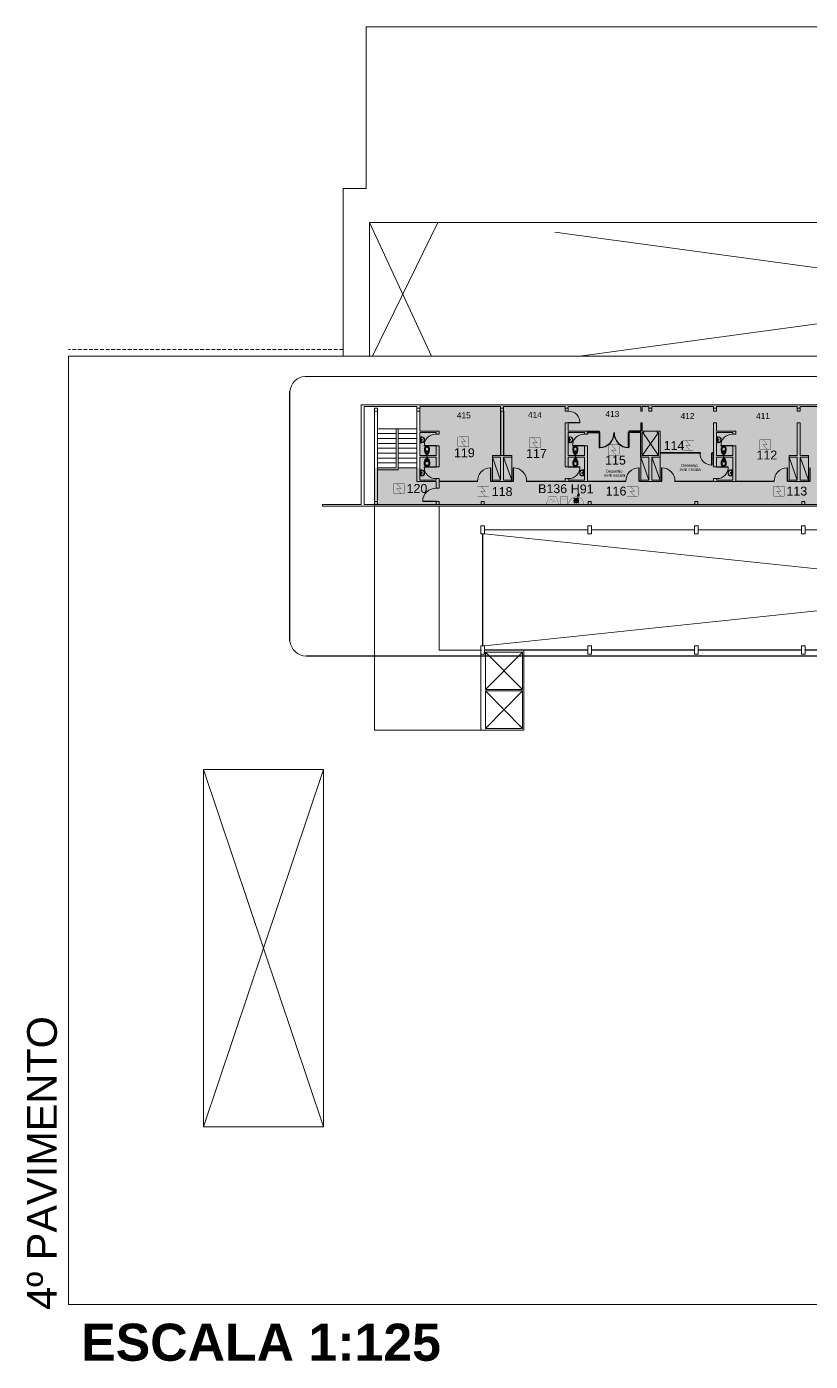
# Model space of a CAD drawing. Header units: metres. Extents: x -331 to 2982, y 362 to 2539.
# Drawn here: x 742.4 to 795.2, y 2447.8 to 2537.7 of the extents above; entities that cross this region are included whole.
import ezdxf
from ezdxf.enums import TextEntityAlignment as Align

# ---------------------------------------------------------------- set-up
doc = ezdxf.new("R2010")
doc.units = ezdxf.units.M
doc.linetypes.add('DASHED2', pattern=[0.375, 0.25, -0.125])
doc.layers.get('0').update_dxf_attribs({"color": 251})
for name, color, linetype in [('72_EGR_BASE_PRIMITIVE', 7, 'Continuous'), ('ALV', 251, 'Continuous'), ('CX', 251, 'Continuous'), ('Det', 251, 'Continuous'), ('DET. FUMAÇA', 1, 'Continuous'), ('Div', 251, 'Continuous'), ('Est', 251, 'Continuous'), ('Mob', 251, 'Continuous'), ('Pis', 251, 'Continuous'), ('Proj', 251, 'DASHED2'), ('Texto_Salas', 251, 'Continuous'), ('vid', 251, 'Continuous'), ('vis', 251, 'Continuous')]:
    doc.layers.add(name, color=color, linetype=linetype)
doc.layers.add('_corredores', color=251, linetype='Continuous', plot=False)
doc.layers.add('_salas', color=251, linetype='Continuous', plot=False)
doc.styles.add('ARIAL', font='arial.ttf')
doc.styles.add('X3G_ENTITY_14220F25', font='arial.ttf', dxfattribs={"height": 0.6})
doc.styles.add('X3G_ENTITY_14220F63', font='arial.ttf', dxfattribs={"height": 0.6})
doc.styles.add('X3G_ENTITY_14220FA0', font='arial.ttf', dxfattribs={"height": 0.6})
doc.styles.add('X3G_ENTITY_1422101A', font='arial.ttf', dxfattribs={"height": 0.6})
doc.styles.add('X3G_ENTITY_14221057', font='arial.ttf', dxfattribs={"height": 0.6})
doc.styles.add('X3G_ENTITY_14221094', font='arial.ttf', dxfattribs={"height": 0.6})
doc.styles.add('X3G_ENTITY_142215F7', font='arial.ttf', dxfattribs={"height": 0.6})
doc.styles.add('X3G_ENTITY_14221634', font='arial.ttf', dxfattribs={"height": 0.6})
doc.styles.add('X3G_ENTITY_14221671', font='arial.ttf', dxfattribs={"height": 0.6})
doc.styles.add('X3G_ENTITY_14221995', font='arial.ttf', dxfattribs={"height": 0.2})
doc.styles.add('X3G_ENTITY_142219D4', font='arial.ttf', dxfattribs={"height": 0.2})
doc.styles.add('X3G_ENTITY_14221B5D', font='arialbd.ttf', dxfattribs={"height": 2.5})
doc.styles.add('X3G_ENTITY_14221CEC', font='arial.ttf', dxfattribs={"height": 0.6})
doc.styles.add('X3G_ENTITY_1422ACC9', font='arial.ttf', dxfattribs={"height": 0.6})
doc.styles.add('X3G_ENTITY_2B7C7', font='arial.ttf', dxfattribs={"height": 0.4})
doc.styles.add('X3G_ENTITY_2B7C8', font='arial.ttf', dxfattribs={"height": 0.4})
doc.styles.add('X3G_ENTITY_2B7C9', font='arial.ttf', dxfattribs={"height": 0.4})
doc.styles.add('X3G_ENTITY_2B7CA', font='arial.ttf', dxfattribs={"height": 0.4})
doc.styles.add('X3G_ENTITY_2B7CB', font='arial.ttf', dxfattribs={"height": 0.4})

# ---------------------------------------------------------------- blocks, each defined once
blk = doc.blocks.new('VASO')
at = {"layer": 'Mob'}
for p, q in [((302.351, 172.465), (302.38, 172.465)), ((302.351, 172.383), (302.38, 172.383)), ((302.38, 172.465), (302.38, 172.383)), ((302.411, 172.354), (302.411, 172.494)), ((302.499, 172.354), (302.499, 172.494)), ((302.599, 172.444), (302.499, 172.444)), ((302.599, 172.404), (302.499, 172.404)), ((302.599, 172.444), (302.599, 172.455)), ((302.599, 172.404), (302.599, 172.444)), ((302.599, 172.404), (302.599, 172.393)), ((302.619, 172.464), (302.609, 172.464)), ((302.619, 172.383), (302.609, 172.383)), ((302.619, 172.424), (302.619, 172.464)), ((302.619, 172.424), (302.619, 172.383))]:
    blk.add_line(p, q, dxfattribs=at)
for centre in [(302.453, 172.486), (302.453, 172.362)]:
    blk.add_circle(centre, 0.00707, dxfattribs=at)
for centre, radius, start, end in [((302.178, 172.42), 0.179, 86.68113, 178.79621), ((302.178, 172.427), 0.179, 181.20379, 273.31887), ((302.178, 172.42), 0.129, 86.68113, 178.79621), ((302.178, 172.427), 0.129, 181.20379, 273.31887), ((302.205, 172.134), 0.464, 50.69789, 92.06371), ((302.205, 172.713), 0.464, 267.93629, 309.30211), ((302.205, 172.134), 0.414, 60.13245, 92.06371), ((302.205, 172.713), 0.414, 267.93629, 299.86755), ((302.349, 172.422), 0.043, 86.68113, 178.79621), ((302.349, 172.426), 0.043, 181.20379, 273.31887), ((302.609, 172.455), 0.00935, 90, 180), ((302.609, 172.393), 0.00935, 180, 270)]:
    blk.add_arc(centre, radius, start, end, dxfattribs=at)
blk = doc.blocks.new('Detector de fumaça')
at = {"layer": 'DET. FUMAÇA', "linetype": 'Continuous', "lineweight": 15, "const_width": 0.0187}
blk.add_lwpolyline([(774.599, 539.816), (775.249, 539.816, -0.414214), (775.296, 539.769), (775.296, 539.167, -0.414214), (775.249, 539.12), (774.599, 539.12, -0.414214), (774.553, 539.167), (774.553, 539.769, -0.414214)], format="xyb", close=True, dxfattribs=at)
blk.add_lwpolyline([(774.773, 539.816), (775.064, 539.468), (774.773, 539.468), (775.064, 539.12)], dxfattribs=at)
blk = doc.blocks.new('WEW')
at = {"color": 1, "lineweight": 0, "true_color": 0xe60000}
for p, q in [((1781.075, 994.175), (1781.413, 993.836)), ((1781.413, 994.175), (1781.075, 993.836)), ((1781.244, 994.005), (1781.439, 994.482)), ((1781.439, 994.482), (1781.308, 994.36)), ((1781.439, 994.482), (1781.447, 994.302))]:
    blk.add_line(p, q, dxfattribs=at)
at = {"color": 1, "true_color": 0xe60000, "const_width": 0.0172}
for points in [[(1779.259, 993.747), (1780.023, 993.747, 0.511918), (1780.056, 993.793), (1779.907, 994.24, 0.322823), (1779.874, 994.263), (1779.408, 994.263, 0.322823), (1779.375, 994.24), (1779.226, 993.793, 0.511918)], [(1780.193, 994.263), (1780.641, 994.263, -0.414214), (1780.675, 994.229), (1780.675, 993.782, -0.414214), (1780.641, 993.747), (1780.193, 993.747, -0.414214), (1780.159, 993.782), (1780.159, 994.229, -0.414214)], [(1780.764, 993.748), (1781.724, 993.748, 0.435311), (1781.759, 993.784, 0.930949), (1780.73, 993.784, 0.435311)]]:
    blk.add_lwpolyline(points, format="xyb", close=True, dxfattribs=at)
at = {"color": 1, "true_color": 0xe60000, "const_width": 0.0086}
for points in [[(1779.463, 994.06), (1779.617, 994.06), (1779.652, 994.026), (1779.652, 993.936), (1779.617, 993.902), (1779.463, 993.902), (1779.428, 993.936), (1779.428, 994.026)], [(1779.832, 993.936), (1779.832, 994.026), (1779.802, 994.044), (1779.679, 993.981), (1779.802, 993.918)]]:
    blk.add_lwpolyline(points, close=True, dxfattribs=at)
for points in [[(1780.336, 994.135), (1780.338, 994.117), (1780.344, 994.099), (1780.351, 994.088), (1780.365, 994.073), (1780.373, 994.067), (1780.386, 994.06), (1780.397, 994.057), (1780.413, 994.055), (1780.421, 994.055), (1780.431, 994.056), (1780.45, 994.062), (1780.464, 994.07), (1780.477, 994.082), (1780.488, 994.096), (1780.494, 994.11), (1780.497, 994.122), (1780.498, 994.13), (1780.498, 994.136)], [(1780.417, 993.837), (1780.417, 994.055)]]:
    blk.add_lwpolyline(points, dxfattribs=at)
at = {"color": 1, "lineweight": 0, "true_color": 0xe60000}
for radius in [0.158, 0.119, 0.0774]:
    blk.add_circle((1781.244, 994.005), radius, dxfattribs=at)

msp = doc.modelspace()

# ---------------------------------------------------------------- hatches: boundary and pattern name
at = {"layer": '_corredores', "transparency": 33554508}
h = msp.add_hatch(color=256, dxfattribs=at)
h.dxf.hatch_style = 1
h.paths.add_polyline_path([(768.659, 2507.071), (768.659, 2507.996), (765.809, 2507.996), (765.809, 2505.421), (845.119, 2505.421), (845.119, 2507.071)])
at = {"layer": '_salas', "transparency": 33554559}
h = msp.add_hatch(color=256, dxfattribs=at)
h.dxf.hatch_style = 1
h.paths.add_polyline_path([(849.659, 2512.236), (768.859, 2512.236), (768.859, 2507.996), (768.659, 2507.996), (768.659, 2507.071), (845.119, 2507.071), (845.119, 2508.771), (849.659, 2508.771)])

# ---------------------------------------------------------------- linework, layer by layer
at = {"lineweight": 0}
msp.add_line((794.509, 2511.821), (794.309, 2511.821), dxfattribs=at)
at = {"lineweight": 0, "ltscale": 0.8}
for p, q in [((794.509, 2511.821), (794.309, 2511.821)), ((794.309, 2511.821), (794.309, 2511.821)), ((794.509, 2511.821), (794.509, 2511.821))]:
    msp.add_line(p, q, dxfattribs=at)
at = {"lineweight": 0}
msp.add_arc((788.862, 2510.064), 0.0027, 117.73531, 180, dxfattribs=at)
at = {"layer": '72_EGR_BASE_PRIMITIVE', "color": 251, "linetype": 'Continuous', "lineweight": -3, "true_color": 0x5f5f5f}
for p, q in [((783.759, 2510.471), (783.759, 2510.471)), ((787.756, 2508.986), (785.059, 2508.986)), ((788.659, 2509.036), (788.659, 2509.036))]:
    msp.add_line(p, q, dxfattribs=at)
for points in [[(780.159, 2510.471), (780.96, 2510.471), (780.96, 2510.371)], [(783.759, 2511.021), (783.759, 2510.471), (782.96, 2510.471), (782.96, 2510.371)], [(783.759, 2508.721), (783.759, 2510.371), (782.96, 2510.371)], [(785.059, 2509.036), (787.756, 2509.036), (787.756, 2508.986)], [(788.562, 2508.986), (788.562, 2509.036), (788.562, 2509.036), (788.659, 2509.036), (788.659, 2508.986), (788.562, 2508.986)]]:
    msp.add_lwpolyline(points, dxfattribs=at)
at = {"layer": '72_EGR_BASE_PRIMITIVE', "color": 251, "true_color": 0x5f5f5f}
for points in [[(774.309, 2511.821, 0), (774.309, 2508.821, 0)], [(774.509, 2511.821, 0), (774.509, 2508.821, 0)]]:
    msp.add_polyline3d(points, dxfattribs=at)
at = {"layer": 'ALV', "lineweight": 0}
for p, q in [((764.909, 2512.236), (845.264, 2512.236)), ((764.909, 2512.236), (764.909, 2505.521)), ((768.859, 2512.236), (764.909, 2512.236)), ((764.909, 2512.236), (764.909, 2505.521)), ((788.859, 2512.236), (768.859, 2512.236)), ((809.959, 2512.236), (788.859, 2512.236)), ((765.109, 2512.136), (768.659, 2512.136)), ((765.109, 2512.136), (765.109, 2505.521)), ((765.109, 2505.521), (765.109, 2512.136)), ((765.109, 2512.136), (768.659, 2512.136)), ((765.809, 2511.821), (765.809, 2505.721)), ((766.009, 2511.821), (766.009, 2505.721)), ((768.659, 2511.821), (768.659, 2510.471)), ((768.659, 2511.821), (768.659, 2510.471)), ((768.859, 2512.136), (774.309, 2512.136)), ((768.859, 2512.136), (774.309, 2512.136)), ((768.859, 2511.821), (768.859, 2510.471)), ((768.859, 2510.471), (768.859, 2511.821)), ((774.509, 2511.821), (774.309, 2511.821)), ((774.509, 2512.136), (778.659, 2512.136)), ((774.509, 2512.136), (778.659, 2512.136)), ((778.659, 2511.821), (778.659, 2512.136)), ((778.859, 2511.821), (778.859, 2512.136)), ((778.859, 2512.136), (783.759, 2512.136)), ((778.859, 2512.136), (783.759, 2512.136)), ((783.859, 2511.821), (783.859, 2512.136)), ((783.859, 2512.136), (784.309, 2512.136)), ((783.859, 2512.136), (784.309, 2512.136)), ((784.309, 2511.821), (784.309, 2512.136)), ((784.509, 2511.821), (784.509, 2512.136)), ((784.509, 2512.136), (788.659, 2512.136)), ((784.509, 2512.136), (788.659, 2512.136)), ((788.659, 2511.821), (788.659, 2512.136)), ((788.859, 2511.821), (788.859, 2512.136)), ((788.859, 2512.136), (794.309, 2512.136)), ((794.309, 2512.136), (794.309, 2511.821)), ((794.509, 2511.821), (794.509, 2512.136)), ((794.509, 2512.136), (798.659, 2512.136)), ((768.659, 2510.471), (768.659, 2508.771)), ((768.859, 2510.471), (768.859, 2510.471)), ((768.859, 2508.821), (768.859, 2510.371)), ((768.859, 2510.371), (768.859, 2510.371)), ((778.659, 2510.471), (778.659, 2511.021)), ((778.859, 2511.021), (778.659, 2511.021)), ((778.659, 2511.021), (778.659, 2510.471)), ((778.859, 2511.021), (778.659, 2511.021)), ((778.659, 2511.021), (778.659, 2510.471)), ((778.659, 2510.471), (778.659, 2508.771)), ((778.659, 2510.471), (778.659, 2508.771)), ((778.859, 2511.021), (778.859, 2510.471)), ((778.859, 2510.471), (778.859, 2511.021)), ((778.859, 2510.471), (778.859, 2511.021)), ((780.159, 2510.471), (778.859, 2510.471)), ((780.159, 2510.471), (778.859, 2510.471)), ((778.859, 2510.371), (779.959, 2510.371)), ((778.859, 2508.821), (778.859, 2510.371)), ((778.859, 2510.371), (779.959, 2510.371)), ((778.859, 2508.821), (778.859, 2510.371)), ((779.959, 2510.371), (779.959, 2510.271)), ((779.959, 2510.371), (779.959, 2510.271)), ((783.859, 2511.021), (783.759, 2511.021)), ((783.859, 2510.471), (783.859, 2511.021)), ((783.959, 2510.471), (783.859, 2510.471)), ((783.859, 2508.821), (783.859, 2510.371)), ((783.859, 2510.371), (783.959, 2510.371)), ((783.959, 2510.471), (784.859, 2510.471)), ((783.959, 2510.371), (783.959, 2510.471)), ((785.059, 2510.471), (784.859, 2510.471)), ((784.859, 2510.471), (784.859, 2510.371)), ((784.859, 2510.371), (784.959, 2510.371)), ((784.959, 2510.371), (784.959, 2508.821)), ((785.059, 2508.721), (785.059, 2510.471)), ((794.309, 2511.021), (794.309, 2508.821)), ((794.509, 2508.821), (794.509, 2511.021)), ((770.159, 2509.471), (769.959, 2509.471)), ((769.959, 2509.471), (769.959, 2508.821)), ((770.159, 2508.071), (770.159, 2509.471)), ((779.959, 2510.271), (780.159, 2510.271)), ((779.959, 2510.271), (780.159, 2510.271)), ((780.159, 2509.471), (779.959, 2509.471)), ((779.959, 2509.471), (779.959, 2508.821)), ((780.159, 2509.471), (779.959, 2509.471)), ((779.959, 2509.471), (779.959, 2508.821)), ((780.159, 2508.821), (780.159, 2509.471)), ((780.159, 2508.821), (780.159, 2509.471)), ((768.659, 2508.771), (768.659, 2508.221)), ((769.959, 2508.821), (768.859, 2508.821)), ((768.859, 2507.271), (768.859, 2508.721)), ((768.859, 2508.721), (769.959, 2508.721)), ((769.959, 2508.721), (769.959, 2508.071)), ((775.059, 2508.821), (773.759, 2508.821)), ((773.759, 2508.821), (773.759, 2508.721)), ((773.759, 2508.721), (774.309, 2508.721)), ((774.309, 2508.721), (774.309, 2507.171)), ((774.509, 2507.171), (774.509, 2508.721)), ((774.509, 2508.721), (775.059, 2508.721)), ((775.059, 2508.721), (775.059, 2508.821)), ((778.659, 2508.771), (778.659, 2508.071)), ((778.659, 2508.771), (778.659, 2508.071)), ((779.959, 2508.821), (778.859, 2508.821)), ((779.959, 2508.821), (778.859, 2508.821)), ((778.859, 2508.071), (778.859, 2508.721)), ((778.859, 2508.721), (779.959, 2508.721)), ((778.859, 2508.071), (778.859, 2508.721)), ((778.859, 2508.721), (779.959, 2508.721)), ((779.959, 2508.721), (779.959, 2507.171)), ((779.959, 2508.721), (779.959, 2507.171)), ((780.159, 2507.071), (780.159, 2508.821)), ((780.159, 2507.071), (780.159, 2508.821)), ((783.759, 2508.721), (784.309, 2508.721)), ((784.309, 2508.821), (783.859, 2508.821)), ((784.509, 2508.821), (784.309, 2508.821)), ((784.309, 2508.721), (784.309, 2507.171)), ((784.959, 2508.821), (784.509, 2508.821)), ((784.509, 2508.721), (785.059, 2508.721)), ((784.509, 2507.171), (784.509, 2508.721)), ((768.659, 2508.221), (768.659, 2507.071)), ((769.959, 2508.071), (770.159, 2508.071)), ((778.659, 2508.071), (778.859, 2508.071)), ((778.659, 2508.071), (778.859, 2508.071)), ((768.659, 2507.071), (769.959, 2507.071)), ((768.859, 2507.171), (768.859, 2507.271)), ((769.959, 2507.171), (768.859, 2507.171)), ((770.159, 2507.271), (769.959, 2507.271)), ((769.959, 2507.271), (769.959, 2507.171)), ((769.959, 2506.621), (769.959, 2507.071)), ((770.159, 2507.071), (770.159, 2507.271)), ((770.159, 2506.621), (770.159, 2507.071)), ((774.309, 2507.171), (773.759, 2507.171)), ((773.759, 2507.171), (773.759, 2507.071)), ((773.759, 2507.071), (774.509, 2507.071)), ((775.059, 2507.171), (774.509, 2507.171)), ((774.509, 2507.071), (775.059, 2507.071)), ((775.059, 2507.071), (775.059, 2507.171)), ((778.859, 2507.271), (778.659, 2507.271)), ((778.659, 2507.271), (778.659, 2507.071)), ((778.859, 2507.271), (778.659, 2507.271)), ((778.659, 2507.271), (778.659, 2507.071)), ((778.659, 2507.071), (780.159, 2507.071)), ((778.659, 2507.071), (780.159, 2507.071)), ((778.859, 2507.171), (778.859, 2507.271)), ((778.859, 2507.171), (778.859, 2507.271)), ((779.959, 2507.171), (778.859, 2507.171)), ((779.959, 2507.171), (778.859, 2507.171)), ((784.309, 2507.171), (783.759, 2507.171)), ((783.759, 2507.171), (783.759, 2507.071)), ((783.759, 2507.071), (784.509, 2507.071)), ((785.059, 2507.171), (784.509, 2507.171)), ((784.509, 2507.071), (785.059, 2507.071)), ((785.059, 2507.071), (785.059, 2507.171)), ((769.959, 2506.621), (770.159, 2506.621)), ((764.909, 2505.521), (762.309, 2505.521)), ((762.309, 2505.521), (762.309, 2505.421)), ((762.309, 2505.421), (849.559, 2505.421)), ((765.109, 2505.521), (773.209, 2505.521)), ((773.009, 2505.521), (765.109, 2505.521)), ((773.209, 2505.521), (845.099, 2505.521)), ((772.984, 2490.321), (772.984, 2495.446)), ((775.884, 2495.711), (773.234, 2495.711)), ((773.284, 2495.571), (775.784, 2495.571)), ((773.284, 2495.571), (773.284, 2493.071)), ((775.784, 2493.071), (775.784, 2495.571)), ((775.884, 2490.321), (775.884, 2495.711)), ((773.284, 2493.071), (775.784, 2493.071)), ((773.284, 2490.421), (773.284, 2492.971)), ((773.284, 2492.971), (775.784, 2492.971)), ((775.784, 2490.421), (775.784, 2492.971)), ((775.884, 2490.321), (772.984, 2490.321)), ((775.784, 2490.421), (773.284, 2490.421))]:
    msp.add_line(p, q, dxfattribs=at)
at = {"layer": 'ALV', "color": 251, "linetype": 'Continuous', "lineweight": -3, "true_color": 0x5f5f5f}
for p, q in [((780.159, 2510.271), (780.159, 2510.371)), ((780.159, 2510.371), (780.96, 2510.371))]:
    msp.add_line(p, q, dxfattribs=at)
at = {"layer": 'ALV', "lineweight": 0}
for points in [[(766.009, 2511.821), (765.809, 2511.821), (765.809, 2505.721), (766.009, 2505.721)], [(790.159, 2509.471), (789.959, 2509.471), (789.959, 2508.821), (788.859, 2508.821), (788.859, 2510.371), (789.959, 2510.371), (789.959, 2510.271), (790.159, 2510.271), (790.159, 2510.471), (788.859, 2510.471), (788.859, 2511.021), (788.659, 2511.021), (788.659, 2510.471), (788.659, 2508.771), (788.659, 2508.071), (788.859, 2508.071), (788.859, 2508.721), (789.959, 2508.721), (789.959, 2507.171), (788.859, 2507.171), (788.859, 2507.271), (788.659, 2507.271), (788.659, 2507.071), (790.159, 2507.071)], [(794.509, 2511.021), (794.309, 2511.021), (794.309, 2508.821), (793.759, 2508.821), (793.759, 2508.721), (794.309, 2508.721), (794.309, 2507.171), (793.759, 2507.171), (793.759, 2507.071), (794.509, 2507.071), (795.059, 2507.071), (795.059, 2507.171), (794.509, 2507.171), (794.509, 2508.721), (795.059, 2508.721), (795.059, 2508.821), (794.509, 2508.821)]]:
    msp.add_lwpolyline(points, close=True, dxfattribs=at)
for points in [[(768.659, 2512.136), (768.659, 2512.021), (768.859, 2512.021), (768.859, 2512.136)], [(774.309, 2512.136), (774.309, 2512.021), (774.509, 2512.021), (774.509, 2512.136)], [(774.309, 2512.136), (774.309, 2512.021), (774.509, 2512.021), (774.509, 2512.136)], [(778.659, 2512.136), (778.659, 2512.021), (778.859, 2512.021), (778.859, 2512.136)], [(783.759, 2512.136), (783.759, 2511.821), (783.859, 2511.821), (783.859, 2512.136)], [(784.309, 2512.136), (784.309, 2512.136), (784.309, 2512.021), (784.509, 2512.021), (784.509, 2512.136)], [(788.659, 2512.136), (788.659, 2512.021), (788.859, 2512.021), (788.859, 2512.136)], [(768.859, 2510.371), (768.859, 2510.371), (769.959, 2510.371), (769.959, 2510.271), (770.159, 2510.271), (770.159, 2510.471), (768.859, 2510.471), (768.859, 2510.471)]]:
    msp.add_lwpolyline(points, dxfattribs=at)
at = {"layer": 'CX', "lineweight": 0, "ltscale": 8}
for points in [[(778.859, 2511.051), (778.859, 2511.021), (779.659, 2511.021), (779.659, 2511.051)], [(769.959, 2509.501), (769.959, 2509.471), (769.159, 2509.471), (769.159, 2509.501)], [(779.959, 2509.501), (779.959, 2509.471), (779.159, 2509.471), (779.159, 2509.501)], [(789.959, 2509.501), (789.959, 2509.471), (789.159, 2509.471), (789.159, 2509.501)], [(788.532, 2508.986), (788.562, 2508.986), (788.562, 2508.186), (788.532, 2508.186)], [(769.959, 2508.041), (769.959, 2508.071), (769.159, 2508.071), (769.159, 2508.041)], [(773.659, 2507.091), (773.629, 2507.091), (773.629, 2507.991), (773.659, 2507.991)], [(775.159, 2507.091), (775.189, 2507.091), (775.189, 2507.991), (775.159, 2507.991)], [(778.859, 2508.041), (778.859, 2508.071), (779.659, 2508.071), (779.659, 2508.041)], [(783.659, 2507.091), (783.629, 2507.091), (783.629, 2507.991), (783.659, 2507.991)], [(785.159, 2507.091), (785.189, 2507.091), (785.189, 2507.991), (785.159, 2507.991)], [(788.859, 2508.041), (788.859, 2508.071), (789.659, 2508.071), (789.659, 2508.041)], [(793.659, 2507.091), (793.629, 2507.091), (793.629, 2507.991), (793.659, 2507.991)], [(795.159, 2507.091), (795.189, 2507.091), (795.189, 2507.991), (795.159, 2507.991)], [(769.959, 2505.721), (769.959, 2505.751), (769.059, 2505.751), (769.059, 2505.721)]]:
    msp.add_lwpolyline(points, close=True, dxfattribs=at)
for centre, radius, start, end in [((778.889, 2511.051), 0.771, 357.81062, 90), ((769.929, 2509.501), 0.771, 90, 182.18938), ((779.929, 2509.501), 0.771, 90, 182.18938), ((789.929, 2509.501), 0.771, 90, 182.18938), ((788.537, 2508.967), 0.782, 178.6085, 271.84726), ((769.929, 2508.042), 0.771, 177.81062, 270), ((773.629, 2507.121), 0.871, 90, 181.94204), ((775.189, 2507.121), 0.871, 358.05796, 90), ((778.889, 2508.042), 0.771, 270, 2.18938), ((783.629, 2507.121), 0.871, 90, 181.94204), ((785.189, 2507.121), 0.871, 358.05796, 90), ((788.889, 2508.042), 0.771, 270, 2.18938), ((793.629, 2507.121), 0.871, 90, 181.94204), ((769.93, 2505.751), 0.871, 88.05796, 180)]:
    msp.add_arc(centre, radius, start, end, dxfattribs=at)
at = {"layer": 'CX', "color": 251, "ltscale": 0.8}
for centre, start, end in [((780.99, 2510.341), 270, 1.74491), ((782.93, 2510.341), 178.25509, 270)]:
    msp.add_arc(centre, 0.97, start, end, dxfattribs=at)
at = {"layer": 'Det', "lineweight": 0}
for p, q in [((765.469, 2524.544), (769.649, 2515.521)), ((765.674, 2515.521), (770.084, 2524.544)), ((777.964, 2523.89), (839.396, 2515.521)), ((841.129, 2523.891), (779.66, 2515.521)), ((784.959, 2510.371), (783.859, 2508.821)), ((783.909, 2510.371), (784.959, 2508.821)), ((844.959, 2503.546), (773.234, 2495.996)), ((773.234, 2503.546), (844.959, 2495.996)), ((775.784, 2495.571), (773.284, 2493.071)), ((773.284, 2495.571), (775.784, 2493.071)), ((775.784, 2492.971), (773.284, 2490.421)), ((773.284, 2492.971), (775.784, 2490.421)), ((754.279, 2487.671), (762.377, 2463.597)), ((762.377, 2487.671), (754.279, 2463.597))]:
    msp.add_line(p, q, dxfattribs=at)
at = {"layer": 'Div', "color": 230, "linetype": 'Continuous', "lineweight": 0}
msp.add_line((854.378, 2514.147), (761.137, 2514.147), dxfattribs=at)
at = {"layer": 'Div', "color": 230, "linetype": 'Continuous', "lineweight": -3, "true_color": 0xff007f}
for p, q in [((760.109, 2496.317), (760.111, 2513.175)), ((854.378, 2495.304), (761.194, 2495.304))]:
    msp.add_line(p, q, dxfattribs=at)
at = {"layer": 'Div', "color": 230, "linetype": 'Continuous', "lineweight": 0}
for centre, radius, start, end in [((761.157, 2513.098), 1.049, 91.10619, 177.36733), ((761.258, 2496.46), 1.158, 187.08384, 266.79825)]:
    msp.add_arc(centre, radius, start, end, dxfattribs=at)
at = {"layer": 'Est', "lineweight": 0}
for points in [[(765.809, 2511.821), (765.809, 2512.021), (766.009, 2512.021), (766.009, 2511.821)], [(765.809, 2511.821), (765.809, 2512.021), (766.009, 2512.021), (766.009, 2511.821)], [(768.659, 2511.821), (768.659, 2512.021), (768.859, 2512.021), (768.859, 2511.821)], [(768.659, 2511.821), (768.659, 2512.021), (768.859, 2512.021), (768.859, 2511.821)], [(774.309, 2511.821), (774.309, 2512.021), (774.509, 2512.021), (774.509, 2511.821)], [(778.659, 2511.821), (778.659, 2512.021), (778.859, 2512.021), (778.859, 2511.821)], [(778.659, 2511.821), (778.659, 2512.021), (778.859, 2512.021), (778.859, 2511.821)], [(784.309, 2511.821), (784.309, 2512.021), (784.509, 2512.021), (784.509, 2511.821)], [(784.309, 2511.821), (784.309, 2512.021), (784.509, 2512.021), (784.509, 2511.821)], [(788.659, 2511.821), (788.659, 2512.021), (788.859, 2512.021), (788.859, 2511.821)], [(788.659, 2511.821), (788.659, 2512.021), (788.859, 2512.021), (788.859, 2511.821)], [(794.309, 2511.821), (794.309, 2512.021), (794.509, 2512.021), (794.509, 2511.821)], [(794.309, 2511.821), (794.309, 2512.021), (794.509, 2512.021), (794.509, 2511.821)], [(794.309, 2511.821), (794.309, 2512.021), (794.509, 2512.021), (794.509, 2511.821)], [(794.309, 2511.821), (794.309, 2512.021), (794.509, 2512.021), (794.509, 2511.821)], [(765.809, 2505.521), (765.809, 2505.721), (766.009, 2505.721), (766.009, 2505.521)], [(769.959, 2505.521), (769.959, 2505.721), (770.159, 2505.721), (770.159, 2505.521)], [(773.009, 2505.521), (773.009, 2505.721), (773.209, 2505.721), (773.209, 2505.521)], [(780.209, 2505.521), (780.209, 2505.721), (780.409, 2505.721), (780.409, 2505.521)], [(787.409, 2505.521), (787.409, 2505.721), (787.609, 2505.721), (787.609, 2505.521)], [(794.609, 2505.521), (794.609, 2505.721), (794.809, 2505.721), (794.809, 2505.521)], [(772.984, 2495.446), (772.984, 2495.996), (773.234, 2495.996), (773.234, 2495.446)]]:
    msp.add_lwpolyline(points, close=True, dxfattribs=at)
for points in [[(774.309, 2512.021), (774.509, 2512.021)], [(774.509, 2511.821), (774.309, 2511.821)]]:
    msp.add_lwpolyline(points, dxfattribs=at)
at = {"layer": 'Mob', "lineweight": 0}
for p, q in [((768.859, 2509.713), (768.859, 2510.064)), ((778.859, 2509.713), (778.859, 2510.064)), ((788.859, 2509.713), (788.859, 2510.064)), ((773.759, 2508.721), (773.759, 2507.171)), ((775.059, 2507.171), (775.059, 2508.721)), ((783.759, 2508.721), (783.759, 2507.171)), ((785.059, 2507.171), (785.059, 2508.721)), ((793.759, 2508.721), (793.759, 2507.171)), ((795.059, 2507.171), (795.059, 2508.721)), ((768.859, 2507.829), (768.859, 2507.478)), ((779.959, 2507.829), (779.959, 2507.478)), ((789.959, 2507.829), (789.959, 2507.478))]:
    msp.add_line(p, q, dxfattribs=at)
at = {"layer": 'Mob', "lineweight": 0, "ltscale": 0.8}
for p, q in [((773.759, 2508.721), (774.309, 2507.171)), ((774.509, 2508.721), (775.059, 2507.171)), ((783.759, 2508.721), (784.309, 2507.171)), ((784.509, 2508.721), (785.059, 2507.171)), ((793.759, 2508.721), (794.309, 2507.171)), ((794.509, 2508.721), (795.059, 2507.171))]:
    msp.add_line(p, q, dxfattribs=at)
at = {"layer": 'Mob', "lineweight": 0}
for points in [[(768.87, 2509.889, 0.019765), (768.875, 2509.763, 0.055725), (768.877, 2509.745, 0.26837), (768.913, 2509.712, 0.08527), (769.001, 2509.7, 0.373975), (769.165, 2509.889, 0.373975), (769.001, 2510.079, 0.08527), (768.913, 2510.067, 0.26837), (768.877, 2510.033, 0.055725), (768.875, 2510.015, 0.019765)], [(778.87, 2509.889, 0.019765), (778.875, 2509.763, 0.055725), (778.877, 2509.745, 0.26837), (778.913, 2509.712, 0.08527), (779.001, 2509.7, 0.373975), (779.165, 2509.889, 0.373975), (779.001, 2510.079, 0.08527), (778.913, 2510.067, 0.26837), (778.877, 2510.033, 0.055725), (778.875, 2510.015, 0.019765)], [(788.87, 2509.889, 0.019765), (788.875, 2509.763, 0.055725), (788.877, 2509.745, 0.26837), (788.913, 2509.712, 0.08527), (789.001, 2509.7, 0.373975), (789.165, 2509.889, 0.373975), (789.001, 2510.079, 0.08527), (788.913, 2510.067, 0.26837), (788.877, 2510.033, 0.055725), (788.875, 2510.015, 0.019765)], [(768.87, 2507.653, -0.019765), (768.875, 2507.779, -0.055725), (768.877, 2507.797, -0.26837), (768.913, 2507.83, -0.08527), (769.001, 2507.842, -0.373975), (769.165, 2507.653, -0.373975), (769.001, 2507.464, -0.08527), (768.913, 2507.475, -0.26837), (768.877, 2507.509, -0.055725), (768.875, 2507.527, -0.019765)], [(779.948, 2507.653, 0.019765), (779.943, 2507.779, 0.055725), (779.941, 2507.797, 0.26837), (779.905, 2507.83, 0.08527), (779.818, 2507.842, 0.373975), (779.653, 2507.653, 0.373975), (779.818, 2507.464, 0.08527), (779.905, 2507.475, 0.26837), (779.941, 2507.509, 0.055725), (779.943, 2507.527, 0.019765)], [(789.948, 2507.653, 0.019765), (789.943, 2507.779, 0.055725), (789.941, 2507.797, 0.26837), (789.905, 2507.83, 0.08527), (789.818, 2507.842, 0.373975), (789.653, 2507.653, 0.373975), (789.818, 2507.464, 0.08527), (789.905, 2507.475, 0.26837), (789.941, 2507.509, 0.055725), (789.943, 2507.527, 0.019765)]]:
    msp.add_lwpolyline(points, format="xyb", close=True, dxfattribs=at)
for points in [[(768.966, 2510.064, 0.09339), (768.913, 2510.051, 0.281673), (768.88, 2510.006, 0.022774), (768.874, 2509.916), (768.874, 2509.889), (768.874, 2509.862, 0.022774), (768.88, 2509.772, 0.281673), (768.913, 2509.727, 0.09339), (768.966, 2509.715)], [(768.97, 2509.725, -0.467154), (768.963, 2509.727, -0.039312), (768.94, 2509.794, 0.320715), (768.919, 2509.813, 0.032811), (768.882, 2509.817)], [(768.966, 2510.064, -0.557482), (768.971, 2510.056, 0.068592), (768.941, 2509.952, 0.02486), (768.936, 2509.889, 0.02486), (768.941, 2509.826, 0.068592), (768.971, 2509.722, -0.557482), (768.966, 2509.715)], [(768.971, 2510.057, 0.072415), (768.948, 2509.889, 0.072415), (768.971, 2509.722)], [(778.966, 2510.064, 0.09339), (778.913, 2510.051, 0.281673), (778.88, 2510.006, 0.022774), (778.874, 2509.916), (778.874, 2509.889), (778.874, 2509.862, 0.022774), (778.88, 2509.772, 0.281673), (778.913, 2509.727, 0.09339), (778.966, 2509.715)], [(778.97, 2509.725, -0.467154), (778.963, 2509.727, -0.039312), (778.94, 2509.794, 0.320715), (778.919, 2509.813, 0.032811), (778.882, 2509.817)], [(778.966, 2510.064, -0.557482), (778.971, 2510.056, 0.068592), (778.941, 2509.952, 0.02486), (778.936, 2509.889, 0.02486), (778.941, 2509.826, 0.068592), (778.971, 2509.722, -0.557482), (778.966, 2509.715)], [(778.971, 2510.057, 0.072415), (778.948, 2509.889, 0.072415), (778.971, 2509.722)], [(788.966, 2510.064, 0.09339), (788.913, 2510.051, 0.281673), (788.88, 2510.006, 0.022774), (788.874, 2509.916), (788.874, 2509.889), (788.874, 2509.862, 0.022774), (788.88, 2509.772, 0.281673), (788.913, 2509.727, 0.09339), (788.966, 2509.715)], [(788.97, 2509.725, -0.467154), (788.963, 2509.727, -0.039312), (788.94, 2509.794, 0.320715), (788.919, 2509.813, 0.032811), (788.882, 2509.817)], [(788.966, 2510.064, -0.557482), (788.971, 2510.056, 0.068592), (788.941, 2509.952, 0.02486), (788.936, 2509.889, 0.02486), (788.941, 2509.826, 0.068592), (788.971, 2509.722, -0.557482), (788.966, 2509.715)], [(788.971, 2510.057, 0.072415), (788.948, 2509.889, 0.072415), (788.971, 2509.722)], [(768.966, 2507.478, -0.09339), (768.913, 2507.491, -0.281673), (768.88, 2507.536, -0.022774), (768.874, 2507.626), (768.874, 2507.653), (768.874, 2507.68, -0.022774), (768.88, 2507.77, -0.281673), (768.913, 2507.815, -0.09339), (768.966, 2507.827)], [(768.97, 2507.817, 0.467154), (768.963, 2507.815, 0.039312), (768.94, 2507.748, -0.320715), (768.919, 2507.729, -0.032811), (768.882, 2507.725)], [(768.966, 2507.478, 0.557482), (768.971, 2507.486, -0.068592), (768.941, 2507.59, -0.02486), (768.936, 2507.653, -0.02486), (768.941, 2507.716, -0.068592), (768.971, 2507.82, 0.557482), (768.966, 2507.827)], [(768.971, 2507.485, -0.072415), (768.948, 2507.653, -0.072415), (768.971, 2507.82)], [(779.852, 2507.478, -0.557482), (779.847, 2507.486, 0.068592), (779.877, 2507.59, 0.02486), (779.882, 2507.653, 0.02486), (779.877, 2507.716, 0.068592), (779.847, 2507.82, -0.557482), (779.852, 2507.827)], [(779.847, 2507.485, 0.072415), (779.87, 2507.653, 0.072415), (779.847, 2507.82)], [(779.848, 2507.817, -0.467154), (779.855, 2507.815, -0.039312), (779.878, 2507.748, 0.320715), (779.899, 2507.729, 0.032811), (779.937, 2507.725)], [(779.852, 2507.478, 0.09339), (779.905, 2507.491, 0.281673), (779.938, 2507.536, 0.022774), (779.944, 2507.626), (779.944, 2507.653), (779.944, 2507.68, 0.022774), (779.938, 2507.77, 0.281673), (779.905, 2507.815, 0.09339), (779.852, 2507.827)], [(789.852, 2507.478, -0.557482), (789.847, 2507.486, 0.068592), (789.877, 2507.59, 0.02486), (789.882, 2507.653, 0.02486), (789.877, 2507.716, 0.068592), (789.847, 2507.82, -0.557482), (789.852, 2507.827)], [(789.847, 2507.485, 0.072415), (789.87, 2507.653, 0.072415), (789.847, 2507.82)], [(789.848, 2507.817, -0.467154), (789.855, 2507.815, -0.039312), (789.878, 2507.748, 0.320715), (789.899, 2507.729, 0.032811), (789.937, 2507.725)], [(789.852, 2507.478, 0.09339), (789.905, 2507.491, 0.281673), (789.938, 2507.536, 0.022774), (789.944, 2507.626), (789.944, 2507.653), (789.944, 2507.68, 0.022774), (789.938, 2507.77, 0.281673), (789.905, 2507.815, 0.09339), (789.852, 2507.827)]]:
    msp.add_lwpolyline(points, format="xyb", dxfattribs=at)
for centre, radius in [((768.916, 2509.988), 0.0158), ((768.99, 2509.889), 0.0328), ((768.99, 2509.889), 0.0203), ((778.916, 2509.988), 0.0158), ((778.99, 2509.889), 0.0328), ((778.99, 2509.889), 0.0203), ((788.916, 2509.988), 0.0158), ((788.99, 2509.889), 0.0328), ((788.99, 2509.889), 0.0203), ((768.99, 2507.653), 0.0328), ((768.99, 2507.653), 0.0203), ((779.829, 2507.653), 0.0328), ((779.829, 2507.653), 0.0203), ((789.829, 2507.653), 0.0328), ((789.829, 2507.653), 0.0203), ((768.916, 2507.554), 0.0158), ((779.902, 2507.554), 0.0158), ((789.902, 2507.554), 0.0158)]:
    msp.add_circle(centre, radius, dxfattribs=at)
for centre, radius, start, end in [((768.862, 2510.064), 0.0027, 117.73531, 180), ((768.862, 2509.715), 0.0027, 180, 242.26469), ((768.984, 2509.947), 0.266, 241.91228, 274.09392), ((768.984, 2509.832), 0.266, 85.90608, 117.73531), ((768.974, 2509.889), 0.209, 0, 82.01817), ((768.974, 2509.889), 0.209, 277.98183, 0), ((778.862, 2510.064), 0.0027, 117.73531, 180), ((778.862, 2509.715), 0.0027, 180, 242.26469), ((778.984, 2509.947), 0.266, 241.91228, 274.09392), ((778.984, 2509.832), 0.266, 85.90608, 117.73531), ((778.974, 2509.889), 0.209, 0, 82.01817), ((778.974, 2509.889), 0.209, 277.98183, 0), ((788.862, 2509.715), 0.0027, 180, 242.26469), ((788.984, 2509.947), 0.266, 241.91228, 274.09392), ((788.984, 2509.832), 0.266, 85.90608, 117.73531), ((788.974, 2509.889), 0.209, 0, 82.01817), ((788.974, 2509.889), 0.209, 277.98183, 0), ((768.984, 2507.595), 0.266, 85.90608, 118.08772), ((768.862, 2507.828), 0.0027, 117.73531, 180), ((768.974, 2507.653), 0.209, 0, 82.01817), ((779.844, 2507.653), 0.209, 97.98183, 180), ((779.834, 2507.595), 0.266, 61.91228, 94.09392), ((779.956, 2507.828), 0.0027, 0, 62.26469), ((789.844, 2507.653), 0.209, 97.98183, 180), ((789.834, 2507.595), 0.266, 61.91228, 94.09392), ((789.956, 2507.828), 0.0027, 0, 62.26469), ((768.862, 2507.478), 0.0027, 180, 242.26469), ((768.984, 2507.711), 0.266, 242.26469, 274.09392), ((768.974, 2507.653), 0.209, 277.98183, 0), ((779.844, 2507.653), 0.209, 180, 262.01817), ((779.834, 2507.711), 0.266, 265.90608, 297.73531), ((779.956, 2507.478), 0.0027, 297.73531, 0), ((789.844, 2507.653), 0.209, 180, 262.01817), ((789.834, 2507.711), 0.266, 265.90608, 297.73531), ((789.956, 2507.478), 0.0027, 297.73531, 0)]:
    msp.add_arc(centre, radius, start, end, dxfattribs=at)
at = {"layer": 'Pis', "lineweight": 0}
for p, q in [((766.009, 2510.636), (767.264, 2510.636)), ((767.404, 2510.636), (768.659, 2510.636)), ((766.009, 2510.306), (767.264, 2510.306)), ((766.009, 2509.976), (767.264, 2509.976)), ((766.009, 2509.646), (767.264, 2509.646)), ((767.404, 2510.306), (768.659, 2510.306)), ((767.404, 2509.976), (768.659, 2509.976)), ((767.404, 2509.646), (768.659, 2509.646)), ((766.009, 2509.316), (767.264, 2509.316)), ((766.009, 2508.986), (767.264, 2508.986)), ((766.009, 2508.656), (767.264, 2508.656)), ((767.404, 2509.316), (768.659, 2509.316)), ((767.404, 2508.986), (768.659, 2508.986)), ((767.404, 2508.656), (768.659, 2508.656)), ((766.009, 2508.326), (767.264, 2508.326)), ((767.404, 2508.326), (768.659, 2508.326)), ((767.404, 2507.996), (768.659, 2507.996))]:
    msp.add_line(p, q, dxfattribs=at)
at = {"layer": 'Proj', "lineweight": 0}
msp.add_line((763.689, 2515.971), (745.179, 2515.971), dxfattribs=at)
at = {"layer": 'vid', "lineweight": 0}
for p, q in [((772.759, 2507.091), (770.159, 2507.091)), ((772.759, 2507.071), (770.159, 2507.071)), ((772.759, 2507.071), (772.759, 2507.091)), ((773.759, 2507.091), (773.659, 2507.091)), ((773.659, 2507.091), (773.659, 2507.071)), ((773.759, 2507.071), (773.659, 2507.071)), ((775.059, 2507.091), (775.159, 2507.091)), ((775.059, 2507.071), (775.159, 2507.071)), ((775.159, 2507.071), (775.159, 2507.091)), ((776.059, 2507.091), (778.659, 2507.091)), ((776.059, 2507.071), (776.059, 2507.091)), ((776.059, 2507.071), (778.659, 2507.071)), ((782.759, 2507.091), (780.159, 2507.091)), ((782.759, 2507.071), (780.159, 2507.071)), ((783.659, 2507.091), (783.659, 2507.071)), ((783.759, 2507.091), (783.659, 2507.091)), ((783.759, 2507.071), (783.659, 2507.071)), ((785.059, 2507.091), (785.159, 2507.091)), ((785.059, 2507.071), (785.159, 2507.071)), ((785.159, 2507.071), (785.159, 2507.091)), ((786.059, 2507.091), (788.659, 2507.091)), ((786.059, 2507.071), (786.059, 2507.091)), ((786.059, 2507.071), (788.659, 2507.071)), ((792.759, 2507.091), (790.159, 2507.091)), ((792.759, 2507.071), (790.159, 2507.071)), ((793.659, 2507.091), (793.659, 2507.071)), ((793.759, 2507.091), (793.659, 2507.091)), ((793.759, 2507.071), (793.659, 2507.071)), ((795.059, 2507.091), (795.159, 2507.091)), ((795.059, 2507.071), (795.159, 2507.071)), ((795.159, 2507.071), (795.159, 2507.091))]:
    msp.add_line(p, q, dxfattribs=at)
at = {"layer": 'vid', "color": 251, "ltscale": 0.8}
for points in [[(780.96, 2509.371), (780.99, 2509.371), (780.99, 2510.371), (780.96, 2510.371)], [(782.96, 2509.371), (782.93, 2509.371), (782.93, 2510.371), (782.96, 2510.371)]]:
    msp.add_lwpolyline(points, close=True, dxfattribs=at)
at = {"layer": 'vis', "lineweight": 0}
for p, q in [((765.239, 2537.729), (765.239, 2526.814)), ((765.239, 2537.729), (851.619, 2537.729)), ((763.689, 2526.814), (763.689, 2515.521)), ((765.239, 2526.814), (763.689, 2526.814)), ((745.179, 2515.521), (871.209, 2515.521)), ((745.179, 2451.621), (745.179, 2515.521)), ((767.264, 2510.636), (767.264, 2507.996)), ((767.404, 2510.636), (767.264, 2510.636)), ((767.404, 2510.636), (767.404, 2507.856)), ((766.009, 2507.996), (767.264, 2507.996)), ((766.009, 2507.856), (767.404, 2507.856)), ((765.809, 2505.521), (765.809, 2490.321)), ((773.099, 2495.996), (773.099, 2503.546)), ((773.119, 2495.996), (773.119, 2503.546)), ((780.184, 2503.831), (773.234, 2503.831)), ((780.184, 2503.811), (773.234, 2503.811)), ((787.384, 2503.831), (780.434, 2503.831)), ((787.384, 2503.811), (780.434, 2503.811)), ((794.584, 2503.831), (787.659, 2503.831)), ((794.584, 2503.811), (787.659, 2503.811)), ((801.784, 2503.831), (794.859, 2503.831)), ((801.784, 2503.811), (794.859, 2503.811)), ((777.484, 2495.731), (773.234, 2495.731)), ((777.484, 2495.711), (775.884, 2495.711)), ((780.184, 2495.731), (777.484, 2495.731)), ((780.184, 2495.711), (777.484, 2495.711)), ((787.384, 2495.731), (780.434, 2495.731)), ((787.384, 2495.711), (780.434, 2495.711)), ((794.584, 2495.731), (787.634, 2495.731)), ((794.584, 2495.711), (787.634, 2495.711)), ((801.784, 2495.731), (794.834, 2495.731)), ((801.784, 2495.711), (794.834, 2495.711)), ((772.984, 2490.321), (765.809, 2490.321)), ((871.209, 2451.621), (745.179, 2451.621)), ((869.409, 2451.621), (746.079, 2451.621))]:
    msp.add_line(p, q, dxfattribs=at)
for points in [[(765.469, 2515.521), (765.469, 2524.544), (870.149, 2524.544), (870.149, 2515.521)], [(770.159, 2505.421), (770.159, 2495.711), (773.022, 2495.711)]]:
    msp.add_lwpolyline(points, dxfattribs=at)
for points in [[(772.984, 2503.546), (772.984, 2504.096), (773.234, 2504.096), (773.234, 2503.546)], [(780.184, 2503.546), (780.184, 2504.096), (780.434, 2504.096), (780.434, 2503.546)], [(787.384, 2503.546), (787.384, 2504.096), (787.634, 2504.096), (787.634, 2503.546)], [(794.584, 2503.546), (794.584, 2504.096), (794.834, 2504.096), (794.834, 2503.546)], [(780.184, 2495.446), (780.184, 2495.996), (780.434, 2495.996), (780.434, 2495.446)], [(787.384, 2495.446), (787.384, 2495.996), (787.634, 2495.996), (787.634, 2495.446)], [(794.584, 2495.446), (794.584, 2495.996), (794.834, 2495.996), (794.834, 2495.446)], [(754.279, 2463.597), (754.279, 2487.671), (762.377, 2487.671), (762.377, 2463.597)]]:
    msp.add_lwpolyline(points, close=True, dxfattribs=at)

# ---------------------------------------------------------------- block references
at = {"lineweight": 0}
msp.add_blockref('WEW', (-1001.832, 1511.779), dxfattribs=at)
at = {"layer": 'DET. FUMAÇA', "linetype": 'Continuous', "lineweight": 0}
for p in [(-3.121, 1970.286), (1.699, 1970.223), (7.022, 1969.729), (12.03, 1970.034), (17.228, 1970.097), (-7.462, 1967.13), (-1.791, 1966.953), (8.278, 1966.953), (18.156, 1966.953)]:
    msp.add_blockref('Detector de fumaça', p, dxfattribs=at)
at = {"layer": 'Mob', "lineweight": 0}
for p, rotation in [((596.925, 2811.44), 270), ((606.925, 2811.44), 270), ((951.776, 2206.102), 90), ((616.925, 2811.44), 270), ((961.776, 2206.102), 90)]:
    msp.add_blockref('VASO', p, dxfattribs=dict(at, rotation=rotation))
at = {"layer": 'Mob', "lineweight": 0, "xscale": -1, "rotation": 270}
msp.add_blockref('VASO', (596.925, 2206.102), dxfattribs=at)

# ---------------------------------------------------------------- texts
at = {"layer": 'Div', "color": 5, "linetype": 'Continuous', "lineweight": 0, "true_color": 0x0000ff, "char_height": 0.6, "attachment_point": 1}
for s, insert, style in [('114', (785.302, 2509.806), 'X3G_ENTITY_14221057'), ('119', (771.165, 2509.315), 'X3G_ENTITY_14220F63'), ('117', (776.027, 2509.262), 'X3G_ENTITY_14220FA0'), ('115', (781.354, 2508.817), 'X3G_ENTITY_1422101A'), ('112', (791.56, 2509.162), 'X3G_ENTITY_14221094'), ('120', (767.971, 2506.91), 'X3G_ENTITY_14220F25'), ('118', (773.713, 2506.698), 'X3G_ENTITY_142215F7'), ('116', (781.394, 2506.733), 'X3G_ENTITY_14221634'), ('113', (793.58, 2506.732), 'X3G_ENTITY_14221671')]:
    msp.add_mtext_dynamic_manual_height_columns(s, width=13.3188, gutter_width=2.5, heights=[0], dxfattribs=dict(at, insert=insert, style=style))
at = {"layer": 'Div', "color": 6, "linetype": 'Continuous', "lineweight": 0, "true_color": 0xff00ff, "insert": (776.837, 2506.893), "char_height": 0.6, "attachment_point": 1, "style": 'X3G_ENTITY_14221CEC'}
msp.add_mtext_dynamic_manual_height_columns('B136', width=13.3188, gutter_width=2.5, heights=[0], dxfattribs=at)
at = {"layer": 'Div', "color": 96, "linetype": 'Continuous', "lineweight": 0, "true_color": 0x008000, "insert": (779.041, 2506.876), "char_height": 0.6, "width": 13.3188, "attachment_point": 1, "style": 'X3G_ENTITY_1422ACC9'}
msp.add_mtext('H91', dxfattribs=at)
at = {"layer": 'Texto_Salas', "lineweight": 0}
for s, height, style, p in [('415', 0.4, 'X3G_ENTITY_2B7C7', (771.826, 2511.341)), ('414', 0.4, 'X3G_ENTITY_2B7C8', (776.624, 2511.371)), ('413', 0.4, 'X3G_ENTITY_2B7C9', (781.841, 2511.425)), ('412', 0.4, 'X3G_ENTITY_2B7CA', (786.911, 2511.296)), ('411', 0.4, 'X3G_ENTITY_2B7CB', (792.002, 2511.296)), ('Desenho ', 0.2, 'X3G_ENTITY_14221995', (782.002, 2507.67)), ('sem escala', 0.2, 'X3G_ENTITY_142219D4', (782.002, 2507.403)), ('ESCALA 1:125', 2.5, 'X3G_ENTITY_14221B5D', (758.158, 2447.82))]:
    msp.add_text(s, height=height, dxfattribs=dict(at, style=style)).set_placement(p, align=Align.CENTER)
for s, style, p in [('sem escala', 'X3G_ENTITY_142219D4', (787.08, 2507.795)), ('Desenho ', 'X3G_ENTITY_14221995', (787.08, 2508.062))]:
    msp.add_text(s, height=0.2, rotation=0.00925, dxfattribs=dict(at, style=style)).set_placement(p, align=Align.CENTER)
at = {"layer": 'Texto_Salas', "lineweight": 0, "insert": (744.42, 2461.146), "char_height": 2, "width": 19.86522, "attachment_point": 8, "rotation": 90, "style": 'ARIAL'}
msp.add_mtext('4º PAVIMENTO', dxfattribs=at)

doc.saveas('drawing.dxf')
